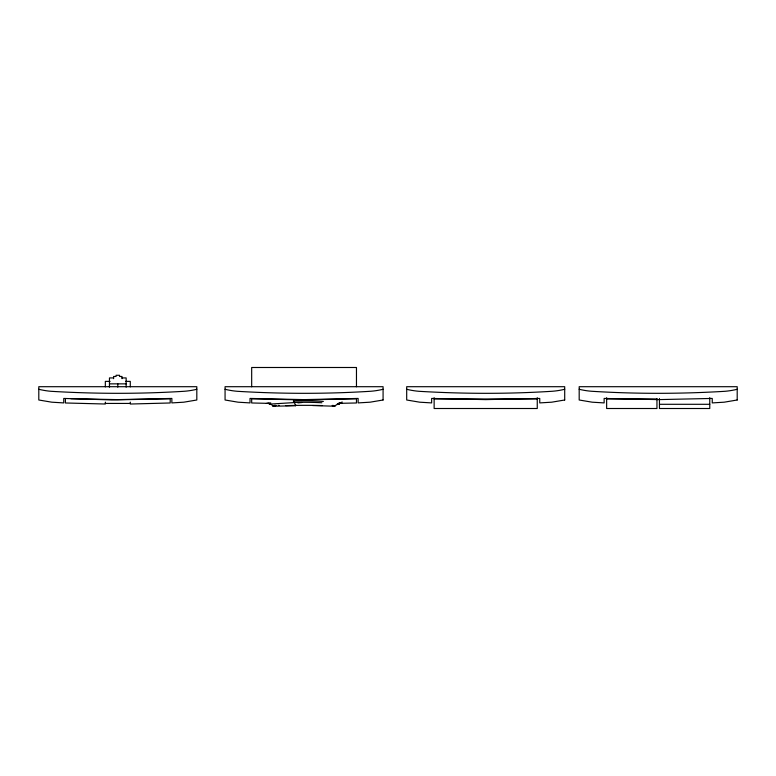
<?xml version="1.0" encoding="UTF-8"?>
<svg xmlns="http://www.w3.org/2000/svg" width="776" height="776" viewBox="0 0 776 776"><rect width="100%" height="100%" fill="white"/><g stroke="black" fill="none" stroke-linecap="round" stroke-linejoin="round"><path stroke-width="1.16" d="M312.641 405.538L334.65 406.226M273.53 406.226L272.958 406.246L295.569 405.741L295.937 405.101M273.928 406.217L275.926 405.46M333.593 405.499L332.186 405.46L334.039 406.217L337.996 404.063A6.654 6.421 -82.5 0 1 340.722 403.307L356.465 402.977L356.465 398.825L304.076 399.941L251.676 398.825L251.676 402.977L267.245 403.336M266.362 403.452L270.756 402.899M267.206 403.336L267.429 403.307A6.654 6.421 82.5 0 1 270.155 404.063L270.397 404.199M269.262 404.15L269.932 404.083M269.98 404.083L294.511 402.569L295.569 405.741M275.276 405.479L274.18 405.509L275.732 405.46M278.341 405.402L279.127 405.382M130.281 403.433L105.332 403.433M113.606 377.922L109.464 377.922L109.464 387.175M122.007 377.922L126.149 377.922L126.149 387.175M110.085 381.375L105.332 381.375L105.332 386.894M125.528 381.375L130.281 381.375L130.281 386.894M109.464 383.858L126.149 383.858M434.133 398.961L537.254 398.961M606.638 398.961L656.952 398.961M659.445 404.296L709.759 404.296M70.888 398.709L117.806 399.621L171.865 398.437L171.865 402.909L183.805 402.191L196.813 399.999L196.813 386.7L38.8 386.7L38.8 399.999L51.808 402.191L63.748 402.909L63.748 398.437L111.472 399.921L170.196 398.825L170.196 402.977L130.281 404.024L130.281 402.133M338.074 404.073L339.306 404.189L338.782 404.141M339.694 403.18L341.828 403.452M271.387 404.733L271.881 405.004M272.628 405.411L274.112 406.217M709.759 397.651L709.759 408.506L659.445 408.506L659.445 398.486M656.952 398.544L656.952 408.506L606.638 408.506L606.638 397.719M537.254 397.719L537.254 408.506L434.133 408.506L434.133 397.719M356.465 386.778L356.465 367.494L251.676 367.494L251.676 386.778M122.007 378.678L122.007 376.467L119.543 376.467L119.543 375.283L116.07 375.283L116.07 376.467L113.606 376.467L113.606 378.678M117.806 383.858L117.806 387.175M105.332 402.133L105.332 404.015L65.417 402.977L65.417 398.825M342.012 401.842A38.286 3.152 1.1 0 1 339.044 403.219M338.918 403.006A35.337 2.037 1 0 1 337.22 404.034M269.117 403.219A38.296 3.152 -1.1 0 1 268.661 403.132M297.868 402.88A37.888 0.563 -5.1 0 1 301.912 402.511M293.561 401.144A6.654 1.872 87.8 0 1 294.511 402.569M293.328 401.046A37.587 4.675 -0.1 0 1 323.388 401.473M294.172 402.453A34.91 3.463 -0.1 0 1 321.894 402.763M285.714 405.654A30.972 1.406 -0.1 0 1 322.428 405.576M274.791 406.207A31.166 0.572 -0.4 0 1 274.054 405.867M334.019 405.867A31.166 0.572 0.4 0 1 333.408 406.207M564.724 389.271A76.766 76.766 0 0 1 552.512 391.25C508.047 394.082 463.35 393.917 418.875 391.298A76.756 76.756 0 0 1 406.673 389.271M196.832 389.271A76.766 76.766 0 0 1 184.62 391.25C140.155 394.043 95.458 393.946 50.983 391.298A76.756 76.756 0 0 1 38.781 389.271M579.168 389.271A76.766 76.766 0 0 0 591.38 391.25C635.845 394.033 680.542 393.956 725.017 391.298A76.756 76.756 0 0 0 737.219 389.271M383.101 389.271A76.766 76.766 0 0 1 370.889 391.25C326.424 394.043 281.727 393.956 237.252 391.298A76.756 76.756 0 0 1 225.05 389.271M383.082 399.999L370.074 402.191L358.134 402.909L358.134 398.437L304.076 399.621L250.017 398.437L250.017 402.909L238.077 402.191L225.069 399.999L225.069 386.7L383.082 386.7L383.082 399.999M564.705 399.999L551.697 402.191L539.747 402.909L539.747 398.437L485.698 399.621L431.64 398.437L431.64 402.909L419.7 402.191L406.692 399.999L406.692 386.7L564.705 386.7L564.705 399.999M737.2 399.999L724.192 402.191L712.252 402.909L712.252 398.437L658.193 399.621L604.135 398.437L604.135 402.909L592.195 402.191L579.187 399.999L579.187 386.7L737.2 386.7L737.2 399.999"/></g></svg>
